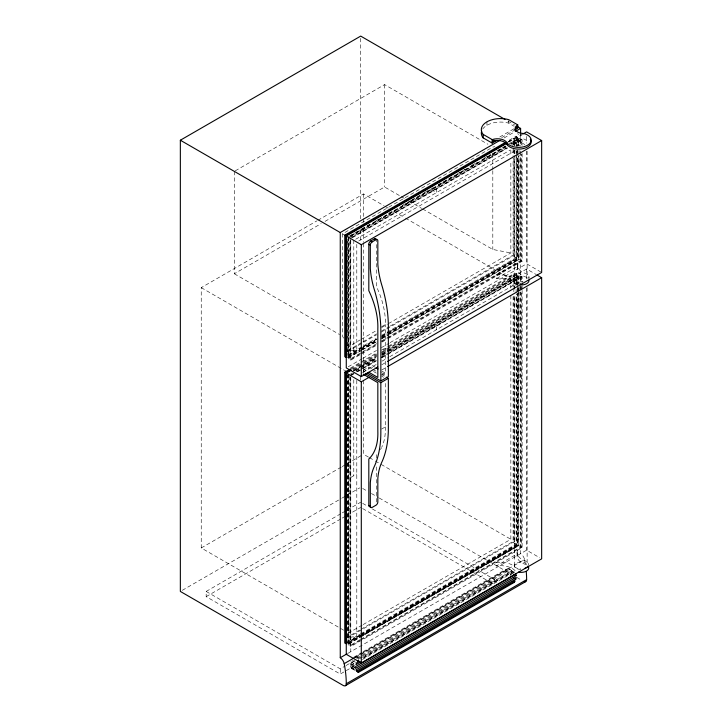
<?xml version="1.0" encoding="UTF-8"?>
<svg xmlns="http://www.w3.org/2000/svg" width="722" height="722" viewBox="0 0 722 722"><rect width="100%" height="100%" fill="white"/><g stroke="black" fill="none" stroke-linecap="round" stroke-linejoin="round"><path stroke-width="0.54" stroke-dasharray="3.61 2.71" d="M516.799 146.62L516.799 137.604L517.53 137.442L517.475 139.301L510.662 143.236M516.799 284.82L516.799 274.703L517.304 274.504L517.891 275.109L517.475 276.4L388.021 351.145M513.107 144.427L520.851 139.951L520.661 138.922L519.47 138.922L510.743 143.967M388.138 353.672L520.851 277.049L520.661 276.021L519.47 276.021L381.757 355.531M355.612 668.328L350.567 665.413L350.739 663.771L354.628 661.523M509.209 143.687L518.423 138.624L518.567 146.71M381.73 354.52L518.423 275.723L518.567 283.773M376.667 343.699L350.017 359.114L348.916 358.906L349.231 238.856M360.107 639.665L350.017 645.513L348.916 645.297L349.231 375.954M507.295 147.775L350.36 238.377L350.17 359.746L350.784 360.107L376.09 345.486M350.36 377.732L350.17 646.145L350.784 646.506L522.114 547.583L522.114 290.226M516.799 137.604L516.988 136.747L516.104 136.232L508.315 140.727M516.799 274.703L516.988 273.846L516.104 273.331L381.297 351.163M510.066 575.795L510.58 574.062M348.293 644.006L361.884 636.001M520.851 139.951L521.501 139.346L522.114 139.707L522.114 145.33M520.851 277.049L521.501 276.454L522.114 276.806L522.114 284.63M519.47 138.922L510.779 144.454M519.47 276.021L388.156 352.354M348.293 357.607L359.935 350.721M353.951 657.173L362.119 652.246M518.035 138.723L517.475 139.301L517.475 146.052M518.035 275.822L517.475 276.4L517.475 286.463M235.282 170.816L384.6 84.609L487.937 144.265M343.645 630.189L201.239 547.962L201.239 287.654L316.904 220.869M317.87 220.309L363.554 193.938L384.041 205.761M234.307 171.376L234.307 273.764L321.164 223.621M325.062 221.365L384.6 186.998L400.196 196.005M499.768 136.99L513.956 128.796M501.655 137.631L513.956 130.529M504.037 137.992L514.759 131.801M343.609 338.131L342.517 336.244L342.517 233.847L492.81 147.08L494.931 146.674M508.008 141.774L513.847 138.398L514.596 138.841L514.596 145.546M508.234 141.801L516.988 136.747L516.988 145.745M508.757 142.207L521.744 134.707M348.861 236.401L360.458 229.704M361.424 229.145L371.09 223.558M375.927 220.77L381.812 217.232M388.49 213.513L394.293 210.165M402.235 205.445L411.693 200.12M411.955 199.832L424.265 192.864M424.599 192.53L428.489 190.283M431.034 188.956L432.965 187.837M438.218 184.67L441.133 182.991M443.597 181.7L452.297 176.673M457.134 173.885L464.869 169.426M471.628 165.518L477.116 162.215M483.921 158.28L490.969 154.355M496.763 151.006L505.463 145.979M441.557 183.135L348.112 237.087L348.112 355.17M442.532 182.576L477.576 162.342M481.466 160.094L505.797 146.043M350.468 236.202L505.978 146.413M350.73 236.356L505.896 146.765M349.231 237.728L505.914 147.27M352.11 237.141L506.898 147.784M512.737 144.409L521.501 139.346L521.501 144.978M352.724 237.502L507.512 148.136M512.376 145.321L522.114 139.707M355.729 239.235L510.355 149.959M517.16 146.034L519.109 144.914L513.098 141.44L513.098 144.806M358.735 240.968L516.104 150.113M381.586 326.696L385.349 324.53A62.128 35.874 60 0 0 376.333 286.345L376.333 239.921M347.435 344.764L348.527 346.65L360.188 339.918M361.162 339.358L376.713 330.378M381.568 327.571L387.407 324.205M388.373 323.646L510.842 252.944L510.842 160.519M347.462 350.739L362.065 342.309M363.031 341.75L376.658 333.88M381.523 331.073L389.302 326.579M390.277 326.019L513.847 254.676L514.596 255.11L514.596 155.609M347.246 351.731L376.433 334.882M381.297 332.075L514.596 255.11M347.688 354.944L376.216 338.474M381.757 335.279L516.104 257.718L516.104 150.853M348.257 355.423L361.893 347.544M362.868 346.984L376.505 339.114M381.378 336.299L389.167 331.795M390.142 331.236L516.799 258.115L516.799 154.499M348.582 355.459L362.209 347.589M363.184 347.029L376.812 339.159M381.676 336.353L516.988 258.223L516.988 154.743M348.112 356.289L359.791 349.547M360.765 348.988L376.342 339.999M382.182 336.623L387.046 333.817M388.021 333.248L517.475 258.512L517.475 153.921M347.201 357.291L359.881 349.971M360.856 349.412L376.46 340.396M381.342 337.58L387.191 334.205M388.165 333.645L517.891 258.747L517.891 155.898M360.91 350.161L376.478 341.172M381.351 338.365L387.191 334.99M388.156 334.43L518.567 259.135L518.567 155.699M348.681 357.489L360.35 350.757M361.325 350.197L375.9 341.777M381.739 338.41L518.802 259.27L518.802 156.024M361.569 350.405L353.789 354.899L353.789 240.354M362.534 349.845L376.153 341.984M381.992 338.618L388.797 334.683M389.772 334.124L519.109 259.451L519.109 155.013M381.541 340.892L520.878 260.471L520.878 154.093M516.961 284.125A7.59 4.386 0 0 1 515.418 283.268A16.823 9.711 0 0 0 496.565 278.539L496.565 275.064L517.882 262.763A16.823 9.711 0 0 0 526.076 273.647A7.59 4.386 0 0 1 528.802 278.06M359.899 354.132L350.17 359.746L350.17 240.516M360.874 353.563L376.451 344.575M381.315 341.768L387.163 338.392M388.129 337.833L521.501 260.832L521.501 153.976M381.929 342.12L386.802 339.304M387.768 338.744L522.114 261.183L522.114 153.199M496.565 278.539L517.882 266.228L517.882 262.763M348.221 366.785L361.866 358.906M362.841 358.347L376.496 350.468M381.369 347.652L389.167 343.149M390.142 342.589L526.618 263.792L540.715 271.923M350.387 368.139L360.116 362.525M361.09 361.966L376.658 352.977M381.523 350.161L387.362 346.795M388.328 346.235L513.847 273.764L514.596 274.198L514.596 288.863M350.612 368.879L362.291 362.137M362.814 361.83L376.433 353.97M351.497 369.393L362.209 363.211M363.184 362.652L376.812 354.782M381.676 351.966L516.988 273.846L516.988 287.329M353.085 369.222L376.496 355.675M381.369 352.859L526.618 268.99L536.013 274.414M353.383 369.881L362.137 364.827M363.103 364.267L376.713 356.415M381.568 353.609L389.348 349.114M390.322 348.555L510.842 278.972L510.842 287.988M353.609 370.621L375.972 357.706M381.812 354.34L513.098 278.539L519.109 282.013L519.109 285.361M353.69 370.702L375.927 357.868M352.011 371.938L359.791 367.435M360.765 366.875L376.342 357.886M382.182 354.511L387.046 351.704M355.576 370.648L375.936 358.897M349.231 374.826L352.155 373.139M356.045 370.891L359.935 368.644M360.91 368.085L376.478 359.096M381.351 356.289L387.191 352.914M351.136 374.808L355.034 372.561M356.009 371.992L361.848 368.626M362.823 368.058L376.451 360.197M381.315 357.381L389.104 352.887M390.079 352.327L521.501 276.454L521.501 282.067M350.36 375.476L353.266 373.806M357.146 371.568L360.052 369.89M361.018 369.33L376.514 360.377M381.36 357.58L387.173 354.231M350.784 375.72L353.699 374.032M357.598 371.785L376.09 361.108M381.929 357.733L386.802 354.926M387.768 354.367L522.114 276.806M363.175 370.296L368.816 367.047L371.749 368.734M362.534 372.408L376.153 364.547M381.992 361.171L388.797 357.246M389.772 356.686L519.109 282.013M381.776 364.772L387.624 361.397M381.776 369.98L387.624 366.595M381.586 375.287L385.349 373.121L385.349 324.53M381.586 429.085L385.349 426.919L385.349 381.64M201.239 547.962L341.199 467.161M342.174 466.602L346.064 464.354M347.029 463.795L361.614 455.374M350.784 477.477L356.794 474.011M516.104 382.028L522.114 378.563M182.296 590.316L341.199 498.568M342.174 498.009L346.073 495.752M347.047 495.193L359.727 487.873M354.836 665.648L340.261 674.068L206.167 596.643L206.167 591.435L341.262 513.441M342.237 512.882L346.118 510.634M347.092 510.075L360.702 502.214M206.167 596.643L341.262 518.649M342.237 518.089L346.118 515.842M347.092 515.282L360.702 507.422M362.137 625.144L348.527 633.004L348.527 373.815M363.103 624.584L510.842 539.289L510.842 294.747M345.522 638.203L360.116 629.783M361.09 629.223L513.847 541.022L514.596 541.455L514.596 295.623M347.246 638.077L514.596 541.455M347.688 641.344L360.341 634.042M360.675 633.844L516.104 544.108L516.104 293.908M346.307 642.941L359.944 635.071M360.919 634.512L516.799 544.514L516.799 293.818M345.657 643.546L360.26 635.116M361.235 634.548L516.988 544.623L516.988 294.071M359.791 635.947L348.112 642.688L348.112 375.305M360.765 635.387L517.475 544.911L517.475 293.168M347.932 643.013L359.691 636.19M360.612 635.694L517.674 545.02L517.827 376.902M347.914 643.212L361.587 635.315M362.561 634.755L517.827 545.11M348.175 643.131L359.881 636.371M360.856 635.811L517.891 545.146L517.891 293.114M362.859 635.432L518.567 545.534L518.567 292.708M349.069 643.537L359.791 637.346M360.765 636.786L518.694 545.606M348.681 643.889L518.829 545.688L518.802 292.076M360.756 639.313L520.878 546.87L520.878 291.273M359.899 640.531L350.17 646.145L350.17 377.615M360.874 639.963L521.501 547.231L521.501 291.056M348.076 653.266L526.618 550.182L539.776 557.781M363.094 651.686L505.581 569.423L508.171 568.728L514.317 572.284M352.706 658.491L508.171 568.728M354.899 657.471L359.773 654.655M360.747 654.096L524.533 559.541A6.02 3.475 60 0 0 520.607 553.603L520.607 291.959M355.522 657.805L509.236 569.062L514.47 572.167M356.632 658.401L510.066 569.82L509.236 569.062M206.167 591.435L340.261 668.861L345.116 666.054M346.091 665.494L356.785 659.321M357.751 658.762L361.641 656.515M362.615 655.955L494.796 579.64L494.796 584.847M359.484 658.717L511.023 571.228L513.947 572.907M362.841 657.173L510.201 572.095L512.927 571.481L362.327 658.437M350.567 665.413L354.457 663.166M363.22 658.103L511.203 572.672L512.882 573.638M354.655 669.962L350.811 667.742L350.287 666.605L355.152 663.798M362.39 659.529L514.163 571.905M350.811 667.742L354.692 665.503M354.556 670.197L351.632 668.509L354.547 666.821M354.646 667.715L352.706 668.834L351.632 668.509M422.614 208.947L492.81 249.469L510.842 252.944M507.936 121.106L514.759 125.05M482.657 129.076A19.169 11.074 0 0 1 508.73 123.137L514.136 126.26M516.239 139.626L525.255 144.833A6.381 3.682 0 0 1 523.937 145.411M431.296 189.66L436.449 192.639L436.449 189.164M522.114 261.183L513.098 255.976L513.098 158.28M401.17 196.565L405.069 198.812M408.968 201.068L421.639 208.387M385.016 206.33L388.914 208.577M393.797 211.393L404.519 217.593M405.493 218.152L510.842 278.972M342.517 233.847L344.232 234.84M430.438 326.263L436.449 329.737L436.449 326.263M234.307 273.764L339.593 334.557M375.395 367.372L368.816 363.572L368.816 365.305L372.723 367.561M381.739 371.036L385.349 373.121M381.514 372.642L386.396 375.458M372.723 369.303L376.631 371.559M381.514 374.375L384.447 376.072M373.509 371.496L376.333 373.121M381.739 376.243L383.544 377.281M363.175 368.996L366.938 371.162M363.256 370.774L365.206 371.902M201.239 287.654L344.62 370.431M368.428 457.071L363.554 454.255L363.554 379.88M369.411 457.631L374.285 460.446M375.26 461.015L380.133 463.831M381.117 464.39L510.842 539.289M522.114 547.583L513.098 542.375L513.098 296.58M505.581 569.423L510.201 572.095M362.652 488.442L367.525 491.258M371.433 493.505L378.256 497.449M379.23 498.018L511.907 574.613M516.79 577.429L521.663 580.244M362.643 503.342L367.498 506.14M372.362 508.947L494.796 579.64M362.643 508.55L493.821 584.279M355.287 656.199L359.908 658.861M352.453 660.531L356.551 662.895M350.811 661.767L355.062 664.222M350.739 663.771L354.628 666.009M350.287 666.605L354.998 669.321M513.098 141.44L514.434 145.293M515.436 285.289L513.098 278.539L513.098 286.435M511.023 571.228L511.203 572.672M528.973 276.833L528.973 279.432M527.123 151.241L527.123 278.512M527.123 287.518L527.123 565.723M526.618 136.404L526.618 143.164M526.618 151.06L526.618 263.792M526.618 268.99L526.618 279.116M526.618 288.114L526.618 550.182M522.114 285.75L522.114 289.107M521.501 286.562L521.501 289.928M520.878 139.536L520.851 145.582M520.878 276.634L520.851 284.919M520.878 285.641L520.851 290.542M520.607 134.066L520.607 146.467M520.607 150.979L520.607 285.19M520.607 286.318L520.607 290.831M519.109 150.528L519.109 153.894M519.109 286.481L519.109 290.948M519.109 292.058L519.109 380.295M518.802 139.193L518.802 145.925M518.802 276.291L518.802 283.06M518.802 287.564L518.802 290.948M518.567 288.24L518.567 291.598M517.891 138.01L517.891 145.835M517.891 150.311L517.891 154.779M517.891 275.109L517.891 286.363M517.891 287.482L517.891 291.986M517.475 150.546L517.475 152.793M517.475 287.582L517.475 292.049M517.376 264.866L517.376 268.331M517.096 552.294L517.096 555.759M516.988 150.248L516.988 153.624M516.799 151.124L516.799 153.371M516.104 136.232L516.104 146.358M516.104 273.331L516.104 285.695M516.104 289.45L516.104 292.789M514.596 150.014L514.596 154.49M514.371 142.225L514.371 145.609M514.371 150.113L514.371 154.616M514.371 159.12L514.371 289.775M514.371 296.534L514.371 565.723M513.847 138.398L513.847 145.113M513.847 149.58L513.847 154.057M513.847 158.524L513.847 254.676M513.847 273.764L513.847 287.302M513.847 288.43L513.847 291.805M513.847 296.318L513.847 541.022M513.098 149.301L513.098 157.161M510.842 150.375L510.842 156.006M508.73 120.538L508.73 123.137M492.81 153.831L492.81 169.58M492.81 170.708L492.81 249.469M486.935 121.837L486.935 125.303M384.6 84.609L384.6 186.998M376.333 454.689L376.333 458.001M376.333 466.845L376.333 501.104A2.653 1.534 -60 0 1 375.945 502.656M368.816 367.047L368.816 368.78M363.554 193.938L363.554 217.602M363.554 218.73L363.554 223.233M363.554 228.874L363.554 242.393M363.554 243.522L363.554 373.112M360.702 38.356L360.702 218.838M360.702 230.119L360.702 242.529M360.702 376.767L360.702 380.151M356.794 244.334L356.794 349.692L347.778 351.424L347.778 239.135M356.794 380.304L356.794 636.091L347.778 637.824L347.778 375.115M353.789 379.691L353.789 475.744M350.784 238.621L350.784 360.107M350.784 376.839L350.784 651.704M348.789 237.475L348.789 358.202M348.789 374.574L348.789 644.602M348.527 237.321L348.527 346.65M347.896 239.199L347.896 355.937M347.896 374.059L347.995 642.95M340.261 668.861L340.261 674.068M524.533 559.541A91.929 53.076 60 0 1 525.598 565.75M496.565 275.064A16.823 9.711 0 0 1 515.418 279.802A7.59 4.386 0 0 0 523.062 281.372M517.882 266.228A16.823 9.711 0 0 0 526.076 277.113A7.59 4.386 0 0 1 527.556 278.006M517.602 550.182A16.823 9.711 0 0 0 525.806 561.075A7.59 4.386 0 0 1 528.522 565.488M515.138 570.696A16.823 9.711 0 0 0 496.285 565.967L517.602 553.657A16.823 9.711 0 0 0 525.806 564.541A7.59 4.386 0 0 1 527.277 565.434M496.285 562.492A16.823 9.711 0 0 1 515.138 567.23A7.59 4.386 0 0 0 520.661 568.9M520.752 569.405A6.381 3.682 0 0 1 514.398 566.048A6.381 3.682 0 0 1 519.641 562.095A6.381 3.682 0 0 1 526.907 564.775M520.752 145.907A6.381 3.682 0 0 1 514.398 141.909A6.381 3.682 0 0 1 521.862 138.597A6.381 3.682 0 0 1 526.907 143.182M521.934 135.113A8.691 5.018 0 0 1 520.309 134.806M518.829 134.328A8.691 5.018 0 0 1 517.539 133.696M385.349 426.919A62.128 35.874 60 0 1 381.875 446.909M381.532 447.613A62.128 35.874 60 0 1 380.422 449.616"/><path stroke-width="1.08" d="M515.824 579.125L516.23 577.32L355.937 669.863L356.578 671.072L515.824 579.125L513.902 578.015M514.073 582.483L515.093 580.885L357.48 671.884L358.608 672.245L514.073 582.483L512.385 581.517M357.462 661.235L358.527 659.962M505.391 142.415L344.764 235.155L344.764 356.632L345.657 357.146L346.307 356.551L346.948 357.372M350.161 369.141L344.764 372.254L344.764 643.031L345.657 643.546L346.307 642.941L346.948 643.771M526.284 571.815A91.929 53.076 60 0 1 526.618 579.64L346.271 683.761A4.251 2.455 60 0 1 343.266 685.494L180.347 591.435L180.347 140.221L360.702 36.1L505.012 119.419M494.083 140.267L492.196 141.359A9.982 5.767 0 0 1 507.124 144.752A12.545 7.247 0 0 0 523.477 148.561A12.545 7.247 0 0 0 530.273 139.165M515.851 127.704L517.746 126.612A8.691 5.018 0 0 0 515.237 131.106M481.601 131.251A19.169 11.074 0 0 0 483.18 137.884L492.196 143.091L496.926 140.366M514.903 129.978L517.746 128.345L517.746 124.87L508.73 119.662A19.169 11.074 0 0 0 486.935 121.837A19.169 11.074 0 0 0 483.18 134.418L483.18 137.884M180.347 140.221L340.261 232.547L500.138 140.239M515.734 131.242L520.607 128.426L520.607 132.938M506.284 142.929L345.657 235.661L345.657 357.146M507.124 143.155L346.271 236.022L346.271 367.913L361.298 376.586L377.877 367.02M522.719 134.148L526.618 131.891L541.653 140.573L541.653 272.465L387.624 361.397M344.764 235.155L361.298 244.695L541.653 140.573M368.816 372.254L377.832 377.462L377.832 328.862A62.128 35.874 60 0 0 368.816 290.686L368.816 244.262A2.653 1.534 -60 0 1 370.693 241.013L374.447 238.838A2.653 1.534 -60 0 1 376.27 239.397M380.837 380.927L380.837 330.604A119.978 69.267 60 0 0 374.835 291.327L374.339 289.684A75.639 43.672 60 0 1 370.314 268.521L370.314 245.128A2.653 1.534 -60 0 1 372.2 241.879L375.954 239.704A2.653 1.534 -60 0 1 377.832 240.796L377.832 264.189A75.639 43.672 60 0 0 381.857 285.343L382.353 286.986A119.978 69.267 60 0 1 388.355 326.263L388.355 376.586L380.837 380.927L367.164 373.03M350.522 369.953L345.657 372.769L345.657 643.546M351.145 370.305L346.271 373.121L346.271 654.312L361.298 662.986L541.653 558.864L541.653 277.672L536.951 274.956M344.764 372.254L361.298 381.794L369.095 377.29M387.624 366.595L541.653 277.672M365.206 373.635L380.837 382.66L388.355 378.328L388.355 428.651A119.978 69.267 60 0 1 382.353 460.988L381.857 462.062A75.639 43.672 60 0 0 377.832 478.578L377.832 501.971A2.653 1.534 -60 0 1 375.954 505.229L372.2 507.395A2.653 1.534 -60 0 1 370.314 506.312L368.816 505.445L368.816 459.021A62.128 35.874 60 0 0 377.832 431.26L377.832 382.66L363.175 374.204M346.271 683.761A91.929 53.076 60 0 0 344.177 663.662A6.02 3.475 60 0 0 340.261 657.733L347.083 653.789M344.177 663.662L353.924 658.031M359.466 661.217L356.551 662.895L355.919 664.718L360.774 661.912M516.248 575.587L355.612 668.328L355.594 666.568L515.887 574.035L516.248 575.587L513.73 574.125M345.387 685.71L525.742 581.58M517.683 126.738L520.607 128.426M483.18 134.418L492.196 139.626A9.982 5.767 0 0 1 507.124 143.019A12.545 7.247 0 0 0 527.511 145.266A12.545 7.247 0 0 0 523.621 133.489A8.691 5.018 0 0 1 515.707 130.312A8.691 5.018 0 0 1 517.746 124.87M374.447 238.838L375.954 239.704M370.693 241.013L372.2 241.879M368.816 244.262L370.314 245.128M376.333 367.913L378.129 368.951M386.396 377.2L388.355 378.328M345.522 370.946L346.271 371.388M356.921 671.27L358.608 672.245M507.124 143.019L507.124 144.752M492.196 139.626L492.196 143.091M380.837 382.66L380.837 432.992A119.978 69.267 60 0 1 374.835 465.329L374.339 466.403A75.639 43.672 60 0 0 370.314 482.919L370.314 506.312M361.298 244.695L361.298 376.586M361.298 381.794L361.298 662.986M340.261 232.547L340.261 657.733M526.618 579.64A4.251 2.455 60 0 1 524.01 581.571M528.973 280.298A7.59 4.386 0 0 1 520.941 284.937M527.764 566.635A7.59 4.386 0 0 1 524.777 568.358M528.269 566.526A7.59 4.386 0 0 1 526.482 571.093A7.59 4.386 0 0 1 518.567 572.122M370.693 506.528A2.653 1.534 -60 0 1 368.816 505.445"/></g></svg>
